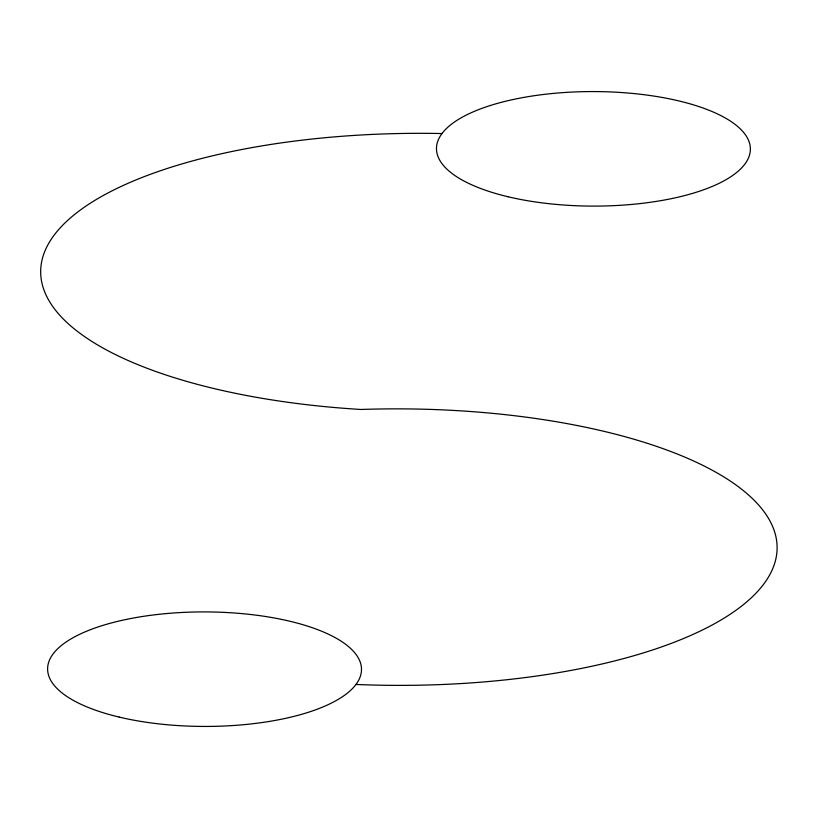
<?xml version="1.0" encoding="UTF-8"?>
<svg xmlns="http://www.w3.org/2000/svg" width="818" height="818" viewBox="0 0 818 818"><rect width="100%" height="100%" fill="white"/><g stroke="black" fill="none" stroke-linecap="round" stroke-linejoin="round"><path stroke-width="1.23" d="M442.006 133.549A380.963 138.999 0.1 0 0 42.843 256.954A380.963 138.999 0.1 0 0 361.004 409.47A378.918 138.262 0.1 0 1 777.1 548.612A378.918 138.262 0.1 0 1 355.973 684.451M508.029 196.749A156.933 57.26 0.1 0 0 750.157 152.025A156.933 57.26 0.1 0 0 522.088 97.72A156.933 57.26 0.1 0 0 508.029 196.749M119.162 717.089A156.933 57.26 0.1 0 0 361.28 672.365A156.933 57.26 0.1 0 0 133.222 618.06A156.933 57.26 0.1 0 0 119.162 717.089"/></g></svg>
